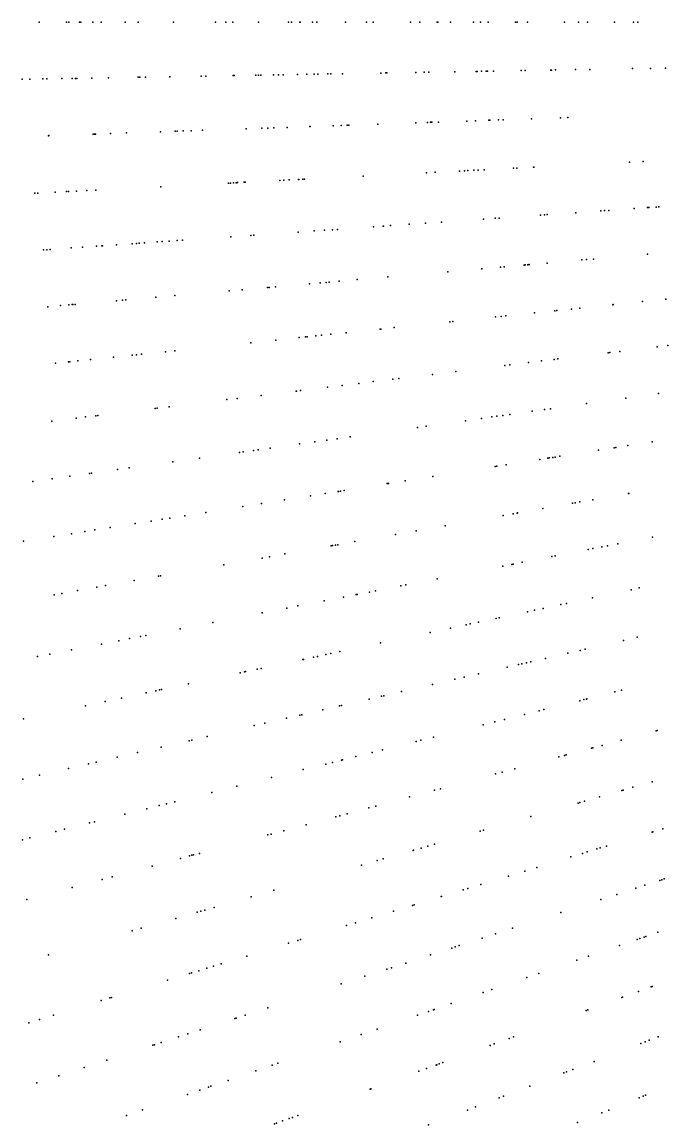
# Model space of a CAD drawing. Header units: metres. Extents: x -4327 to 4266, y -3886 to 3992.
# Drawn here: x -2703 to -2170, y -909 to 0 of the extents above; entities that cross this region are included whole.
import ezdxf

# ---------------------------------------------------------------- set-up
doc = ezdxf.new("R2010")
doc.units = ezdxf.units.M

msp = doc.modelspace()

# ---------------------------------------------------------------- linework, layer by layer
for p in [(-2688.76, 0, 2424.96), (-2666.33, 0, -904.29), (-2664.33, 0, 2510.46), (-2655.5, 0, 2458.75), (-2654.51, 0, -898.66), (-2644.44, 0, -921.05), (-2637.67, 0, 2509.9), (-2617.97, 0, 2472.17), (-2607.25, 0, 2437.95), (-2577.97, 0, 2463.83), (-2543.38, 0, 2470.9), (-2535.04, 0, -923.46), (-2529.23, 0, 2522.34), (-2507.96, 0, -952.53), (-2483.18, 0, -943.12), (-2480.72, 0, 2420.57), (-2473.84, 0, 2516.03), (-2473.78, 0, 2488.67), (-2463.44, 0, -960.3), (-2460.02, 0, 2466.74), (-2436.35, 0, 2488.73), (-2418.83, 0, 2446.69), (-2413.59, 0, -880.71), (-2382.74, 0, 2460.67), (-2374.95, 0, -903.49), (-2360.66, 0, 2480.83), (-2360.25, 0, -896.43), (-2349.6, 0, 2437.07), (-2330.7, 0, -907.09), (-2324.9, 0, 2513.69), (-2318.79, 0, 2447.5), (-2296.02, 0, -932.75), (-2294.84, 0, 2497.53), (-2286.23, 0, 2515.56), (-2255.85, 0, -953.92), (-2244.11, 0, -948.96), (-2236.87, 0, 2423.81), (-2214.41, 0, -959.26), (-2198.87, 0, -898.88), (-2195.37, 0, 2428.87), (-2195.27, 0, 2402.28), (-2601.07, -45.4, 2486.28), (-2581.16, -45.05, -919.73), (-2555.31, -44.6, 2493.73), (-2551.5, -44.54, 2460.3), (-2551.42, -44.54, 2462.91), (-2528.87, -44.14, -952.73), (-2528.12, -44.13, 2486.11), (-2510.16, -43.82, -928.52), (-2508.13, -43.78, -934), (-2506.15, -43.75, 2475.29), (-2495.55, -43.56, 2519.18), (-2491.48, -43.49, 2415.57), (-2487.53, -43.42, 2419.65), (-2475.9, -43.22, 2434.76), (-2468.19, -43.08, 2445.78), (-2462.23, -42.98, 2447.88), (-2459.06, -42.92, 2539.87), (-2450.84, -42.78, -964.79), (-2448.36, -42.74, 2487.78), (-2438.88, -42.57, -973.93), (-2407.24, -42.02, 2502.69), (-2402.91, -41.94, -897.8), (-2402.23, -41.93, -896.05), (-2378.31, -41.51, 2488.87), (-2371.5, -41.39, 2492.6), (-2367.65, -41.33, -896.42), (-2346.23, -40.95, 2515.03), (-2328.57, -40.65, 2474.37), (-2328.4, -40.64, 2436.63), (-2327.69, -40.63, -920.71), (-2324.26, -40.57, -934.05), (-2320.24, -40.5, 2444.06), (-2319.1, -40.48, 2480.52), (-2314.35, -40.4, 2445.86), (-2291.48, -40, 2516.21), (-2288.03, -39.94, 2447.28), (-2267.03, -39.57, -947.15), (-2266.5, -39.56, -942.58), (-2263.16, -39.5, 2436.62), (-2246.76, -39.22, -950.22), (-2234.93, -39.01, 2416.78), (-2199.75, -38.4, 2436.75), (-2184.91, -38.14, -957.97), (-2172.34, -37.92, -966.63), (-2702.93, -47.18, -887.34), (-2696.49, -47.07, 2505.29), (-2685.73, -46.88, 2425.25), (-2682.49, -46.82, -885.5), (-2670.1, -46.61, -889.49), (-2661.57, -46.46, 2429.92), (-2658.99, -46.41, 2427.56), (-2657.69, -46.39, 2521.06), (-2645.52, -46.18, 2528.77), (-2631.74, -45.94, 2458.54), (-2607.08, -45.51, -916.16), (-2605.91, -45.49, 2501.82), (-2336.33, -81.59, 2438.05), (-2328.99, -81.33, 2443.7), (-2318.07, -80.95, 2499.62), (-2317.28, -80.92, 2452.75), (-2310.06, -80.67, 2507.38), (-2306.19, -80.53, 2459.76), (-2282.94, -79.72, -923.65), (-2259.08, -78.89, 2452.05), (-2253.08, -78.68, 2461.65), (-2588.86, -90.41, -926.08), (-2576.76, -89.98, -926.51), (-2574.97, -89.92, 2489.49), (-2570.11, -89.75, 2449.78), (-2563.48, -89.52, 2497.39), (-2554.22, -89.2, 2447.96), (-2518.09, -87.93, 2450.5), (-2505.15, -87.48, 2461.96), (-2500.27, -87.31, 2494.98), (-2495.37, -87.14, 2412.53), (-2484.42, -86.76, 2468.37), (-2465.74, -86.11, -946.31), (-2465.27, -86.09, -946.14), (-2446.37, -85.43, 2514.17), (-2439.76, -85.2, 2439.91), (-2434.92, -85.03, -974.34), (-2433.45, -84.98, 2446.92), (-2409.74, -84.15, -967.31), (-2378.32, -83.05, 2479.16), (-2368.69, -82.72, 2490.79), (-2366.24, -82.63, -914.06), (-2365.75, -82.61, 2449.97), (-2365.01, -82.59, -916.55), (-2359.68, -82.4, 2500.37), (-2681.09, -93.63, -959.07), (-2680.79, -93.62, 2421.9), (-2644.4, -92.34, 2436.6), (-2643.08, -92.3, -905), (-2642.4, -92.27, 2515.93), (-2642.39, -92.27, -903.15), (-2629.95, -91.84, 2431.26), (-2616.94, -91.39, 2519.05), (-2202.03, -115.4, 2490.99), (-2190.87, -114.82, 2497.51), (-2421.71, -126.92, -951.43), (-2369.57, -124.18, 2485.46), (-2362.26, -123.8, 2488.64), (-2342.27, -122.75, 2481.09), (-2338.21, -122.54, 2484.93), (-2335.35, -122.39, 2514.66), (-2330.56, -122.14, 2517.75), (-2326.79, -121.94, 2448.59), (-2321.83, -121.68, 2456.75), (-2297.71, -120.42, 2447.23), (-2295.07, -120.28, 2452.45), (-2281.37, -119.56, 2470.01), (-2281.02, -119.54, 2466.92), (-2588.6, -135.66, -910.78), (-2532.7, -132.73, 2480.08), (-2531.2, -132.65, 2459.76), (-2528.49, -132.51, -933.31), (-2526.38, -132.4, 2465.81), (-2525.23, -132.34, 2510.83), (-2519.8, -132.06, -955.19), (-2519.09, -132.02, 2518.42), (-2490.33, -130.51, 2427.98), (-2487.24, -130.35, -938.19), (-2482.64, -130.11, 2433.72), (-2474.92, -129.7, 2474.26), (-2474.64, -129.69, 2431.18), (-2471.51, -129.53, 2476.26), (-2470.05, -129.45, 2437.28), (-2692.28, -141.1, 2434.13), (-2689.99, -140.98, 2437.4), (-2675.58, -140.22, 2421.68), (-2666.42, -139.74, -881.27), (-2664.68, -139.65, -893.62), (-2657.95, -139.3, -902.68), (-2649.55, -138.86, 2443.2), (-2641.97, -138.46, 2449.58), (-2198.32, -153.72, 2475.81), (-2187.25, -152.95, 2512.59), (-2186.42, -152.89, 2448.93), (-2186.09, -152.87, 2443.19), (-2180.09, -152.45, 2452.59), (-2177.92, -152.3, 2490.88), (-2322.52, -162.41, 2468.19), (-2312.82, -161.73, 2528.78), (-2309.58, -161.5, 2446.4), (-2275.6, -159.13, 2512.74), (-2272.3, -158.89, 2520.12), (-2269.92, -158.73, 2503.72), (-2246.45, -157.09, 2475.11), (-2225.8, -155.64, 2473.96), (-2222.64, -155.42, 2465.04), (-2219.24, -155.18, 2477.52), (-2462.03, -172.16, 2496.47), (-2453.52, -171.57, 2504.18), (-2447.07, -171.12, 2478.6), (-2442.94, -170.83, 2515.25), (-2413.15, -168.74, 2462.98), (-2405.22, -168.19, 2468.31), (-2404.94, -168.17, 2454.6), (-2399.17, -167.77, 2486.41), (-2383.75, -166.69, 2503), (-2370.23, -165.74, 2502.44), (-2357, -164.82, 2458.76), (-2591.5, -181.22, 2471.98), (-2587.51, -180.94, 2500.73), (-2581.51, -180.52, -926.73), (-2574.97, -180.06, 2502.23), (-2570.6, -179.75, -916.48), (-2530.74, -176.97, 2459.25), (-2514.22, -175.81, 2524.49), (-2511.81, -175.64, 2456.89), (-2475.18, -173.08, 2509.81), (-2685.21, -187.77, 2500.53), (-2682.55, -187.58, 2495.32), (-2679.86, -187.39, 2509.22), (-2662.35, -186.17, -888.94), (-2653.03, -185.52, 2508.66), (-2641.55, -184.72, 2552.96), (-2637.02, -184.4, 2529.18), (-2636.48, -184.36, 2452.47), (-2625.1, -183.56, -894.08), (-2612.25, -182.67, 2453.96), (-2608.61, -182.41, 2450.54), (-2606.29, -182.25, 2461.77), (-2601.99, -181.95, -906.88), (-2284.87, -199.9, 2526.43), (-2269.9, -198.59, 2466.29), (-2241.35, -196.09, 2470.19), (-2237.65, -195.77, 2476.94), (-2231.93, -195.27, 2481.47), (-2187.41, -191.37, 2445.34), (-2351.81, -205.76, 2516.47), (-2323.82, -203.31, 2478.37), (-2308.38, -201.96, 2535.71), (-2305.41, -201.7, 2491.21), (-2288.98, -200.26, 2522.68), (-2288.14, -200.19, 2453.7), (-2285.84, -199.99, 2459.28), (-2466.07, -215.75, 2441.97), (-2457.2, -214.98, 2503.18), (-2452.1, -214.53, 2508.91), (-2449.72, -214.32, 2498.29), (-2441.54, -213.61, 2452.21), (-2426.64, -212.3, 2482.86), (-2401.27, -210.08, 2470.34), (-2592.68, -226.83, 2454.96), (-2577.03, -225.46, 2450.84), (-2532.21, -221.54, 2507.45), (-2521.59, -220.61, 2483.35), (-2500.63, -218.78, 2497.89), (-2499.1, -218.64, 2537.54), (-2494.06, -218.2, 2475.07), (-2681.64, -234.61, 2514.34), (-2671.2, -233.7, 2444.97), (-2664.46, -233.11, 2506.44), (-2661.7, -232.87, 2444.3), (-2661.35, -232.84, -943.57), (-2661.18, -232.82, 2514.32), (-2659.17, -232.65, -889.1), (-2625.02, -229.66, 2434.48), (-2620.2, -229.24, -904.85), (-2617.25, -228.98, 2467.42), (-2243.11, -235.76, 2479), (-2215.94, -232.91, 2484.13), (-2215.69, -232.88, 2456.76), (-2191.54, -230.34, 2459.47), (-2172.06, -228.29, 2494.51), (-2312.57, -243.06, 2467.82), (-2307.92, -242.57, 2533.92), (-2304.22, -242.18, 2507.79), (-2280.52, -239.69, 2509.32), (-2263.67, -237.92, 2504.46), (-2262.06, -237.75, 2467.31), (-2249.99, -236.48, 2475.73), (-2407.76, -253.07, 2467.69), (-2407.21, -253.01, 2499.64), (-2396.1, -251.84, 2463.78), (-2350.25, -247.02, 2508.03), (-2347.77, -246.76, 2448.59), (-2493.83, -262.11, 2533.69), (-2474.38, -260.07, 2500.26), (-2469.27, -259.53, 2516.96), (-2467.95, -259.39, 2453.28), (-2460.84, -258.65, 2519.34), (-2455.98, -258.13, 2544.73), (-2448.32, -257.33, 2495.6), (-2435.76, -256.01, 2466.6), (-2584.8, -271.67, 2462.36), (-2576.88, -270.84, 2484.48), (-2514.21, -264.25, 2496.54), (-2219.72, -272.55, 2485.13), (-2218.25, -272.37, 2480.75), (-2210.22, -271.38, 2482.64), (-2179.23, -267.58, 2453.22), (-2170.46, -266.5, 2443.34), (-2170.44, -266.5, 2456.77), (-2675.32, -281.19, 2518.13), (-2664.69, -280.07, 2499.91), (-2663.52, -279.95, 2512.51), (-2656.91, -279.25, 2452.05), (-2646.55, -278.16, 2515.68), (-2627.65, -276.18, 2525.15), (-2612.21, -274.55, 2456.05), (-2608.51, -274.17, 2463.31), (-2604.5, -273.74, 2467.6), (-2285.38, -280.61, 2544.64), (-2274.71, -279.3, 2543.9), (-2274.65, -279.29, 2464.32), (-2264.27, -278.02, 2518.37), (-2261.09, -277.63, 2468.45), (-2364.63, -290.34, 2509.15), (-2345.2, -287.95, 2529.65), (-2304.91, -283.01, 2464.55), (-2300.68, -282.49, 2495.24), (-2439.04, -299.48, 2512.94), (-2425.25, -297.78, 2439.46), (-2413.45, -296.33, 2492), (-2397.36, -294.36, 2467.29), (-2392.27, -293.73, 2478.23), (-2505.79, -307.67, 2506.77), (-2476.85, -304.12, 2475.12), (-2476.62, -304.09, 2434.71), (-2473.37, -303.69, 2542.75), (-2451.2, -300.97, 2508.98), (-2178.2, -306.13, 2495.79), (-2581.75, -317, 2467.04), (-2534.13, -311.15, 2477.69), (-2525.58, -310.1, 2510.09), (-2237.53, -314.46, 2475.3), (-2205.14, -309.91, 2482.64), (-2658.23, -326.39, 2507.03), (-2650.63, -325.46, 2445.75), (-2650.53, -325.44, 2507.98), (-2642.21, -324.42, 2511.06), (-2640.53, -324.22, 2449.81), (-2593.07, -318.39, 2472.45), (-2591.56, -318.2, 2460.23), (-2324.06, -326.63, 2523.63), (-2315.57, -325.43, 2462.73), (-2311.42, -324.85, 2496.22), (-2306.68, -324.18, 2535.09), (-2300.91, -323.37, 2479.44), (-2282.44, -320.78, 2492.03), (-2272.3, -319.35, 2467.43), (-2267.26, -318.64, 2535.83), (-2678.51, -328.88, 2431.19), (-2376.94, -334.06, 2468.01), (-2369.89, -333.07, 2504.05), (-2337.47, -328.51, 2502.38), (-2451.65, -344.56, 2455.57), (-2443.01, -343.34, 2487.28), (-2432.38, -341.85, 2509.09), (-2520.52, -354.24, 2489), (-2512.07, -353.05, 2513.34), (-2508.38, -352.53, 2493.28), (-2498.28, -351.11, 2526.97), (-2474.25, -347.73, 2451.31), (-2461.43, -345.93, 2476.14), (-2227.7, -352.83, 2476.29), (-2214.68, -350.77, 2486.22), (-2213.39, -350.57, 2476.61), (-2203.52, -349, 2487.3), (-2183.39, -345.82, 2502.76), (-2578.49, -362.38, 2464.2), (-2556.64, -359.31, 2489.11), (-2523.78, -354.69, 2470.56), (-2276.12, -360.5, 2475.32), (-2269.45, -359.44, 2481.6), (-2268.31, -359.26, 2532.5), (-2265.37, -358.8, 2507.15), (-2263.51, -358.5, 2538.25), (-2259.46, -357.86, 2511.59), (-2647.26, -372.05, 2437.56), (-2645.8, -371.84, 2512.01), (-2624.22, -368.81, 2461.73), (-2614.58, -367.45, 2528.89), (-2312.87, -366.32, 2460.91), (-2311.63, -366.13, 2511.19), (-2303.69, -364.87, 2486.2), (-2693.96, -378.61, 2513.37), (-2678.12, -376.38, 2447.13), (-2663.42, -374.32, 2468.61), (-2401.84, -380.41, 2494.93), (-2401.21, -380.31, 2486.12), (-2400.74, -380.24, 2461.35), (-2387.18, -378.09, 2460.84), (-2364.19, -374.45, 2499.09), (-2465.24, -390.46, 2546.86), (-2452.9, -388.5, 2498.42), (-2442.38, -386.84, 2444.67), (-2442.17, -386.8, 2501.1), (-2440.27, -386.5, 2512.82), (-2437.37, -386.04, 2452.99), (-2202.97, -388.44, 2472.16), (-2202.73, -388.4, 2488.21), (-2521.02, -399.29, 2471.6), (-2505.65, -396.86, 2494.35), (-2486.63, -393.84, 2488.96), (-2249.22, -396.6, 2507.52), (-2246.97, -396.2, 2472.31), (-2243.17, -395.53, 2511.76), (-2232.28, -393.61, 2456.14), (-2581.21, -408.82, 2462.46), (-2568.68, -406.84, 2439.82), (-2551.32, -404.09, 2487.7), (-2306.4, -406.68, 2496.41), (-2297.99, -405.2, 2511.91), (-2294.81, -404.64, 2505.69), (-2294.4, -404.56, 2459.11), (-2273.65, -400.91, 2474.45), (-2630.15, -416.57, 2441.46), (-2609.79, -413.35, 2533.62), (-2596.42, -411.23, 2450.04), (-2587.37, -409.8, 2479.15), (-2354.13, -415.1, 2506.66), (-2676.81, -423.97, 2514.87), (-2662.24, -421.66, 2525.93), (-2651.04, -419.88, 2526.32), (-2642.92, -418.6, 2439.92), (-2395.03, -422.31, 2484.26), (-2377.98, -419.3, 2458.52), (-2183.22, -424.38, 2487.77), (-2701.73, -427.91, 2491.49), (-2448.2, -431.68, 2476.5), (-2447.08, -431.49, 2521.7), (-2444.57, -431.04, 2510.87), (-2442.62, -430.7, 2446.71), (-2428.57, -428.22, 2459.32), (-2236.34, -434.7, 2501.24), (-2232.25, -433.91, 2472.18), (-2224.96, -432.49, 2480.34), (-2220.15, -431.55, 2480.41), (-2211.83, -429.94, 2490.14), (-2505, -441.7, 2473.85), (-2504.94, -441.69, 2514.62), (-2499.02, -440.64, 2486.87), (-2486.15, -438.38, 2501.2), (-2290.5, -445.23, 2542.25), (-2266.11, -440.49, 2468.83), (-2263.3, -439.94, 2509.32), (-2536.6, -447.27, 2486), (-2306.6, -448.36, 2437.25), (-2299.16, -446.91, 2535.15), (-2297.92, -446.67, 2489.85), (-2610.41, -460.29, 2536.09), (-2590.41, -456.76, 2462.27), (-2588.7, -456.46, 2471.42), (-2360.73, -458.88, 2478.17), (-2676.58, -471.95, 2522.02), (-2670.25, -470.84, 2456.16), (-2657.2, -468.54, 2517.48), (-2641.17, -465.71, 2458.87), (-2634.09, -464.46, 2452.28), (-2427.4, -471.84, 2504.04), (-2426.78, -471.72, 2478.95), (-2416.44, -469.71, 2487.31), (-2411.58, -468.76, 2517.76), (-2390.58, -464.68, 2455.33), (-2386.51, -463.89, 2478.04), (-2200.88, -467.81, 2483.91), (-2194.12, -466.37, 2484.44), (-2475.48, -481.18, 2528.7), (-2453.99, -477.01, 2506.75), (-2438.05, -473.91, 2444.7), (-2258.73, -480.11, 2450.72), (-2253.97, -479.1, 2475.14), (-2232.67, -474.57, 2508.77), (-2504.97, -486.92, 2500.87), (-2484.63, -482.96, 2521.49), (-2286.31, -485.97, 2456.38), (-2280.45, -484.73, 2452.76), (-2273.25, -483.19, 2548.77), (-2545.55, -494.8, 2464.88), (-2349.83, -499.47, 2510.87), (-2336.79, -496.7, 2494.21), (-2333.43, -495.99, 2493.35), (-2326.61, -494.54, 2502.41), (-2311.98, -491.43, 2489.38), (-2309.7, -490.94, 2519.76), (-2614.27, -508.16, 2457.8), (-2605.4, -506.44, 2468.29), (-2600.96, -505.58, 2461.39), (-2572.61, -500.06, 2458.63), (-2366.58, -503.03, 2466.08), (-2195.95, -506.97, 2493.41), (-2662.16, -517.47, 2505.56), (-2637.48, -512.67, 2501.42), (-2623.14, -509.89, 2520.67), (-2407.32, -511.69, 2494.89), (-2242.8, -517.79, 2477.84), (-2238.81, -516.87, 2525.41), (-2207.19, -509.57, 2481.58), (-2690.16, -522.91, 2512.59), (-2679.91, -520.92, 2525.03), (-2471.37, -525.31, 2446.56), (-2470.95, -525.22, 2544.13), (-2462.66, -523.45, 2435.28), (-2459.25, -522.73, 2434.56), (-2452.5, -521.29, 2443.82), (-2448.35, -520.41, 2474.55), (-2440.93, -518.84, 2524.21), (-2271.29, -524.37, 2536.93), (-2252.88, -520.12, 2478.11), (-2519.55, -535.55, 2477.97), (-2518.58, -535.34, 2474.31), (-2509.14, -533.33, 2483.95), (-2505.75, -532.61, 2513.29), (-2302.96, -531.68, 2511.14), (-2293.77, -529.56, 2441.75), (-2290.82, -528.88, 2451.95), (-2286.95, -527.99, 2501.88), (-2283.45, -527.18, 2498.05), (-2523.07, -536.3, 2481.44), (-2346.19, -541.66, 2497.54), (-2338.36, -539.85, 2472.96), (-2326.54, -537.12, 2523.03), (-2600.71, -552.8, 2535.55), (-2600.64, -552.78, 2532.72), (-2592.63, -551.08, 2547.07), (-2589.64, -550.44, 2472.88), (-2587.97, -550.09, 2523.13), (-2565.69, -545.35, 2458.06), (-2390.07, -551.79, 2522.14), (-2364.67, -545.93, 2468.25), (-2214.2, -552.06, 2486.26), (-2208.77, -550.71, 2488.33), (-2650.68, -563.42, 2511.87), (-2634.4, -559.96, 2507.38), (-2620.89, -557.09, 2437.84), (-2439.65, -563.24, 2448.45), (-2416.73, -557.95, 2446.71), (-2406.65, -555.62, 2487.53), (-2404.6, -555.14, 2523.66), (-2243.2, -559.29, 2464.32), (-2243.15, -559.28, 2502.28), (-2239.74, -558.43, 2463.21), (-2237.7, -557.92, 2504.41), (-2237.39, -557.84, 2493.13), (-2473.99, -571.17, 2491.06), (-2472.4, -570.8, 2536.05), (-2454.84, -566.75, 2477.17), (-2441.18, -563.59, 2525.98), (-2288.6, -570.61, 2533.51), (-2276.64, -567.63, 2482), (-2272.73, -566.65, 2445.47), (-2701.85, -574.3, 2493.94), (-2511.59, -579.85, 2455.47), (-2502.75, -577.8, 2506.3), (-2484.83, -573.67, 2477.52), (-2322.67, -579.11, 2477.47), (-2313.1, -576.72, 2469.96), (-2305.31, -574.78, 2516), (-2550.28, -588.78, 2479.72), (-2363.64, -589.32, 2501.99), (-2180.07, -584.15, 2483.37), (-2179.27, -583.93, 2477.03), (-2588.26, -597.55, 2454.16), (-2565.27, -592.24, 2456.42), (-2562.83, -591.68, 2530.31), (-2405.9, -599.86, 2462.03), (-2378.07, -592.92, 2452.21), (-2374.1, -591.93, 2453.46), (-2233.54, -598.48, 2459.43), (-2232.45, -598.18, 2520.86), (-2224.6, -596.08, 2514.74), (-2209.12, -591.93, 2472.76), (-2624.4, -605.89, 2442.52), (-2607.76, -602.05, 2516.29), (-2439.46, -608.23, 2496.38), (-2438.88, -608.08, 2501.24), (-2427.72, -605.3, 2452.05), (-2414.2, -601.93, 2541.61), (-2260.37, -605.66, 2470), (-2255.69, -604.41, 2462.19), (-2254.28, -604.03, 2504.06), (-2664.73, -615.2, 2512.87), (-2648.17, -611.38, 2456.55), (-2641.78, -609.9, 2510.39), (-2471.12, -616.12, 2479.6), (-2452.49, -611.48, 2477.07), (-2447.03, -610.11, 2487.79), (-2296.79, -615.42, 2487.96), (-2702.17, -623.85, 2471.15), (-2688.64, -620.72, 2485.9), (-2497.37, -622.66, 2505.94), (-2312.66, -619.68, 2510.64), (-2307.04, -618.17, 2521), (-2183.35, -626.06, 2477.37), (-2546.47, -634.91, 2480.99), (-2525.93, -629.78, 2477.15), (-2362.78, -633.11, 2468.92), (-2358.08, -631.85, 2466.7), (-2208.54, -633.29, 2473.26), (-2207.49, -632.99, 2461.29), (-2199.28, -630.63, 2484.55), (-2583.84, -644.22, 2517.4), (-2577.05, -642.53, 2445.74), (-2383.41, -638.63, 2450.05), (-2244.54, -643.61, 2499.87), (-2243.1, -643.2, 2531.27), (-2239.29, -642.11, 2502.22), (-2226.92, -638.56, 2521.28), (-2618.27, -652.81, 2531.5), (-2600.14, -648.29, 2443.46), (-2590, -645.76, 2452.66), (-2441.06, -654.08, 2495.66), (-2434.94, -652.44, 2441), (-2417.12, -647.67, 2509.22), (-2411.28, -646.1, 2500.43), (-2647.3, -660.05, 2457.96), (-2643.33, -659.06, 2492.22), (-2468.59, -661.46, 2480.13), (-2444.31, -654.95, 2477.27), (-2283.56, -654.8, 2461.33), (-2696.48, -672.31, 2487.2), (-2675.06, -666.97, 2500.13), (-2667.97, -665.2, 2504.45), (-2500.17, -669.92, 2487.3), (-2497.45, -669.19, 2492.75), (-2487.03, -666.4, 2501.38), (-2325.36, -666.79, 2449.61), (-2322.56, -665.98, 2497.91), (-2183.48, -667.56, 2506.78), (-2182.91, -667.38, 2489.72), (-2174.67, -664.86, 2472.18), (-2702.5, -673.81, 2490.01), (-2373.93, -680.71, 2457.51), (-2368.4, -679.13, 2484.09), (-2362.89, -677.55, 2459.46), (-2229.06, -681.49, 2468.37), (-2226.36, -680.67, 2522.65), (-2221.2, -679.09, 2511.3), (-2572.23, -689.23, 2547.85), (-2564.9, -687.26, 2560.08), (-2562.84, -686.71, 2459.35), (-2561.54, -686.36, 2460.8), (-2556.75, -685.08, 2526.99), (-2405.32, -689.71, 2500.88), (-2380.54, -682.61, 2557.48), (-2380.29, -682.54, 2499.29), (-2250.62, -688.08, 2451.75), (-2240.83, -685.09, 2459.81), (-2237.09, -683.95, 2532.03), (-2595.7, -695.52, 2453.01), (-2423.21, -694.84, 2538.8), (-2410.1, -691.09, 2489.51), (-2288.51, -699.67, 2476.75), (-2278.63, -696.65, 2484.97), (-2636.77, -706.52, 2516.5), (-2628.61, -704.33, 2508.7), (-2302, -703.79, 2529.73), (-2177.03, -707.36, 2469.53), (-2175.61, -706.9, 2517.04), (-2173.46, -706.2, 2533.93), (-2661.64, -713.19, 2496.1), (-2495.29, -715.51, 2491.78), (-2339.4, -715.23, 2512.56), (-2335.35, -713.99, 2524.68), (-2324.73, -710.74, 2475.11), (-2197.03, -713.86, 2475.92), (-2189.43, -711.39, 2508.18), (-2699.03, -723.2, 2495.32), (-2514.03, -720.89, 2458.92), (-2357.47, -720.75, 2466.53), (-2357.03, -720.62, 2468.76), (-2225.74, -723.19, 2508.27), (-2212.53, -718.89, 2551.35), (-2558.56, -733.66, 2459.08), (-2555.45, -732.76, 2469.56), (-2552.34, -731.87, 2540.41), (-2544.62, -729.66, 2477.98), (-2396.6, -732.71, 2493.83), (-2381.01, -727.95, 2493.88), (-2379.63, -727.53, 2511.54), (-2258.76, -733.92, 2528.84), (-2576.2, -738.71, 2508.74), (-2435.32, -744.55, 2479.43), (-2427.99, -742.31, 2529.25), (-2414.52, -738.19, 2509.74), (-2612.27, -749.06, 2541.08), (-2604.68, -746.88, 2495.19), (-2312.59, -751.41, 2473.07), (-2298.57, -746.85, 2485.04), (-2190.18, -754.14, 2512.71), (-2188.6, -753.59, 2483.58), (-2178.65, -750.17, 2491.3), (-2483.27, -759.21, 2470.95), (-2475.61, -756.87, 2476.81), (-2473.31, -756.17, 2501.67), (-2348.67, -763.13, 2449.41), (-2345.85, -762.21, 2516.86), (-2342.56, -761.14, 2502.39), (-2323.73, -755.03, 2466.07), (-2210.32, -761.07, 2519.22), (-2195.79, -756.07, 2475.44), (-2193.57, -755.31, 2533.18), (-2681.25, -768.84, 2485.45), (-2517.59, -769.71, 2461.68), (-2366.1, -768.79, 2513.78), (-2236.04, -769.93, 2526.34), (-2550.69, -779.82, 2532.5), (-2544.99, -778.08, 2450.66), (-2538.65, -776.14, 2548.22), (-2402.21, -780.53, 2549.37), (-2398.48, -779.31, 2479.63), (-2386.59, -775.45, 2513.52), (-2245.63, -773.23, 2517.84), (-2582.99, -789.7, 2506.37), (-2564.8, -784.14, 2464.33), (-2563.11, -783.62, 2468.1), (-2557.29, -781.84, 2525.21), (-2420.24, -786.38, 2504.85), (-2286.91, -787.45, 2454.57), (-2276.98, -784.03, 2468.02), (-2439.75, -792.72, 2508.57), (-2322.69, -799.77, 2457.87), (-2315.74, -797.37, 2466.6), (-2194.81, -798.84, 2550.33), (-2184.3, -795.02, 2540.9), (-2183.41, -794.7, 2512.22), (-2637.8, -806.46, 2512.36), (-2630.62, -804.26, 2516.52), (-2629.28, -803.85, 2512.49), (-2349.17, -808.88, 2510.41), (-2208.48, -803.82, 2461.77), (-2208.02, -803.65, 2463.96), (-2500.3, -812.4, 2485.28), (-2367.78, -815.29, 2494.67), (-2363.81, -813.93, 2485.06), (-2363.09, -813.68, 2508.82), (-2237.77, -814.48, 2486.27), (-2236.5, -814.02, 2487.57), (-2697.45, -824.69, 2466.89), (-2688.64, -822, 2475.12), (-2677.03, -818.45, 2486.2), (-2527.57, -821.26, 2485.08), (-2526.35, -820.86, 2483.88), (-2519.03, -818.48, 2455.1), (-2377, -818.47, 2474.51), (-2566.2, -833.81, 2503.82), (-2556.2, -830.56, 2524.24), (-2423.41, -834.45, 2509.1), (-2410.1, -829.86, 2522.69), (-2594.99, -843.16, 2468.94), (-2593.74, -842.76, 2530.69), (-2588.12, -840.93, 2503.19), (-2574.01, -836.35, 2470.54), (-2440.68, -840.39, 2442.89), (-2316.97, -843.31, 2499.52), (-2313.75, -842.14, 2501.5), (-2301.38, -837.63, 2455.76), (-2297.83, -836.34, 2462.7), (-2192.84, -841.75, 2476.52), (-2189.28, -840.38, 2456.35), (-2185.79, -839.05, 2495.68), (-2178.58, -836.28, 2539.69), (-2651.82, -861.63, 2506.46), (-2632.9, -855.48, 2505), (-2496.83, -859.73, 2474.64), (-2492.14, -858.11, 2456.52), (-2369.39, -862.39, 2528.34), (-2361.59, -859.55, 2438.87), (-2361.08, -859.36, 2438.35), (-2359, -858.61, 2539.32), (-2356.05, -857.53, 2538.91), (-2248.74, -863.21, 2520.31), (-2231.4, -856.55, 2489.98), (-2672.68, -868.41, 2526.18), (-2533.11, -872.22, 2524.35), (-2510.31, -864.37, 2458.24), (-2375.77, -864.71, 2526.86), (-2256.24, -866.09, 2468.72), (-2254.12, -865.27, 2466.4), (-2690.65, -874.24, 2460.66), (-2556.37, -880.23, 2459.88), (-2549.11, -877.73, 2520.93), (-2547.19, -877.07, 2475.32), (-2416, -879.35, 2481.49), (-2415.5, -879.17, 2480.97), (-2284.23, -876.84, 2529.54), (-2566.57, -883.74, 2505.1), (-2309.6, -886.57, 2507.88), (-2306.12, -885.24, 2490.48), (-2194.24, -886.53, 2462.72), (-2190.78, -885.13, 2499.44), (-2189.05, -884.43, 2505.67), (-2603.75, -896.54, 2524.76), (-2335.83, -896.64, 2536.36), (-2329.18, -894.09, 2461.1), (-2224.84, -898.9, 2510.73), (-2219.27, -896.64, 2474.55), (-2616.73, -901.01, 2509.7), (-2494.89, -908.07, 2471.78), (-2493.23, -907.46, 2459.35), (-2488.23, -905.64, 2538.98), (-2482.8, -903.66, 2541.75), (-2480.01, -902.65, 2475.91), (-2475.59, -901.04, 2476.9), (-2367.8, -908.91, 2540.41), (-2244.96, -907.02, 2481.44)]:
    msp.add_point(p)

doc.saveas('drawing.dxf')
